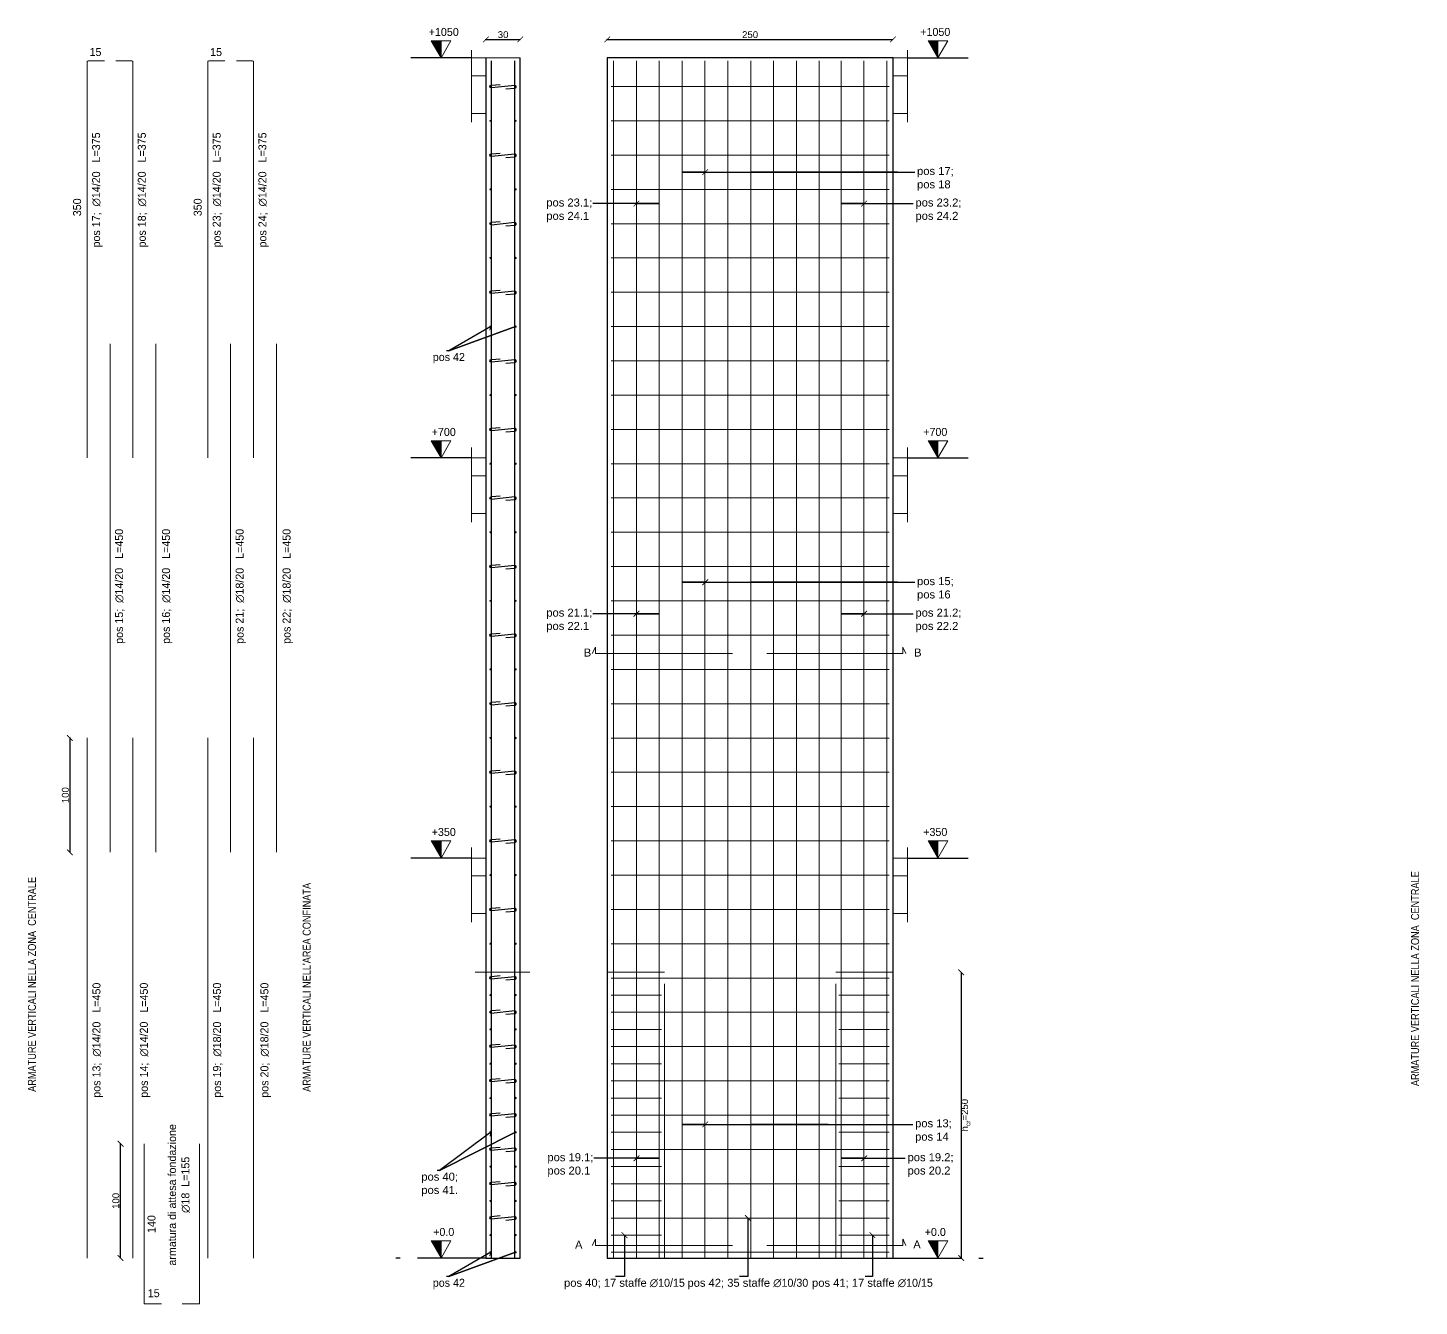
# Model space of a CAD drawing. Header units: millimetres. Extents: x 1415 to 3549, y 2194 to 4677.
# Drawn here: x 1704.51 to 1716.69, y 2315.48 to 2326.66 of the extents above; entities that cross this region are included whole.
import ezdxf
from ezdxf import colors
from ezdxf.entities.mleader import LeaderData, LeaderLine
from ezdxf.math import Vec2, Vec3

# ---------------------------------------------------------------- set-up
doc = ezdxf.new("R2010")
doc.units = ezdxf.units.MM
doc.linetypes.add('ACAD_ISO02W100', pattern=[15, 12, -3])
doc.layers.get('0').update_dxf_attribs({"plot": 0})
for name, color, linetype, lineweight in [('armature longitudinali', 5, 'Continuous', 9), ('Layer3', 7, 'Continuous', 15), ('Layer4', 7, 'Continuous', 15), ('quote', 252, 'Continuous', 5), ('Setti', 5, 'Continuous', 30), ('sezione', 18, 'ACAD_ISO02W100', 20), ('staffe', 10, 'Continuous', 9)]:
    doc.layers.add(name, color=color, linetype=linetype, lineweight=lineweight)
doc.layers.add('linea tratteggiata', color=221, linetype='ACAD_ISO02W100')
doc.styles.add('per i setti', font='ARIALN.TTF')
doc.styles.get("Standard").update_dxf_attribs({"font": 'arial.ttf'})
doc.dimstyles.new('quote c.a 2', dxfattribs={"dimtxt": 0.06, "dimasz": 0.05, "dimexe": 0.0005, "dimexo": 0.0015, "dimgap": 0.01, "dimtad": 2, "dimdec": 0, "dimlfac": 100, "dimzin": 0, "dimdsep": 46, "dimtxsty": 'Standard', "dimblk": 'ARCHTICK', "dimcen": 0, "dimclre": 252, "dimadec": 0, "dimazin": 2, "dimtfac": 1, "dimtdec": 0, "dimtofl": 0, "dimtmove": 0, "dimatfit": 3, "dimfxl": 0.0035, "dimfxlon": 1, "dimtolj": 1, "dimtzin": 0, "dimarcsym": 0})

# ---------------------------------------------------------------- blocks, each defined once
blk = doc.blocks.new('*U52')
at = {"layer": 'armature longitudinali'}
blk.add_lwpolyline([(0, -5.238), (0, 5.238)], dxfattribs=at)
blk = doc.blocks.new('*U53')
at = {"layer": 'Layer4', "color": 0, "linetype": 'ByBlock', "lineweight": -2, "transparency": 16777216}
for p in [(0, 0), (0.2, 0), (0.4, 0)]:
    blk.add_blockref('*U52', p, dxfattribs=at)
blk = doc.blocks.new('*U54')
at = {"layer": 'armature longitudinali'}
blk.add_lwpolyline([(0, -5.238), (0, 5.238)], dxfattribs=at)
blk = doc.blocks.new('*U55')
at = {"layer": 'Layer4', "color": 0, "linetype": 'ByBlock', "lineweight": -2, "transparency": 16777216}
for p in [(0, 0), (0.2, 0), (0.4, 0)]:
    blk.add_blockref('*U54', p, dxfattribs=at)
blk = doc.blocks.new('*U56')
at = {"layer": 'staffe'}
blk.add_lwpolyline([(-0.22, 0), (0.22, 0)], dxfattribs=at)
blk = doc.blocks.new('*U57')
at = {"layer": 'Layer4', "color": 0, "linetype": 'ByBlock', "lineweight": -2, "transparency": 16777216}
for p in [(0, 2.4), (0, 2.25), (0, 2.1), (0, 1.95), (0, 1.8), (0, 1.65), (0, 1.5), (0, 1.35), (0, 1.2), (0, 1.05), (0, 0.9), (0, 0.75), (0, 0.6), (0, 0.45), (0, 0.3), (0, 0.15), (0, 0)]:
    blk.add_blockref('*U56', p, dxfattribs=at)
blk = doc.blocks.new('*U58')
at = {"layer": 'staffe'}
blk.add_lwpolyline([(-0.22, 0), (0.22, 0)], dxfattribs=at)
blk = doc.blocks.new('*U59')
at = {"layer": 'Layer4', "color": 0, "linetype": 'ByBlock', "lineweight": -2, "transparency": 16777216}
for p in [(0, 2.4), (0, 2.25), (0, 2.1), (0, 1.95), (0, 1.8), (0, 1.65), (0, 1.5), (0, 1.35), (0, 1.2), (0, 1.05), (0, 0.9), (0, 0.75), (0, 0.6), (0, 0.45), (0, 0.3), (0, 0.15), (0, 0)]:
    blk.add_blockref('*U58', p, dxfattribs=at)
blk = doc.blocks.new('*U60')
at = {"layer": 'armature longitudinali'}
blk.add_lwpolyline([(0, -5.238), (0, 5.238)], dxfattribs=at)
blk = doc.blocks.new('*U61')
at = {"layer": 'Layer4', "color": 0, "linetype": 'ByBlock', "lineweight": -2, "transparency": 16777216}
for p in [(0, 0), (0.2, 0), (0.4, 0), (0.6, 0), (0.8, 0), (1, 0), (1.2, 0), (1.4, 0)]:
    blk.add_blockref('*U60', p, dxfattribs=at)
blk = doc.blocks.new('*U62')
at = {"layer": 'staffe'}
blk.add_lwpolyline([(-1.215, 0), (1.215, 0)], dxfattribs=at)
blk = doc.blocks.new('*U63')
at = {"layer": 'Layer4', "color": 0, "linetype": 'ByBlock', "lineweight": -2, "transparency": 16777216}
for p in [(0, 10.2), (0, 9.9), (0, 9.6), (0, 9.3), (0, 9), (0, 8.7), (0, 8.4), (0, 8.1), (0, 7.8), (0, 7.5), (0, 7.2), (0, 6.9), (0, 6.6), (0, 6.3), (0, 6), (0, 5.7), (0, 5.4), (0, 5.1), (0, 4.8), (0, 4.5), (0, 4.2), (0, 3.9), (0, 3.6), (0, 3.3), (0, 3), (0, 2.7), (0, 2.4), (0, 2.1), (0, 1.8), (0, 1.5), (0, 1.2), (0, 0.9), (0, 0.6), (0, 0.3), (0, 0)]:
    blk.add_blockref('*U62', p, dxfattribs=at)
blk = doc.blocks.new('*U88')
at = {"layer": 'armature longitudinali'}
h = blk.add_hatch(color=256, dxfattribs=at)
h.dxf.hatch_style = 1
h.paths.add_polyline_path([(-0.103, 0, 1), (-0.115, 0, 1)])
h = blk.add_hatch(color=256, dxfattribs=at)
h.dxf.hatch_style = 1
h.paths.add_polyline_path([(0.115, 0, 1), (0.103, 0, 1)])
for centre in [(-0.109, 0), (0.109, 0)]:
    blk.add_circle(centre, 0.00599, dxfattribs=at)
blk = doc.blocks.new('*U89')
at = {"layer": 'armature longitudinali', "color": 0, "linetype": 'ByBlock', "lineweight": -2, "transparency": 16777216}
for p in [(0, 10.2), (0, 9.9), (0, 9.6), (0, 9.3), (0, 9), (0, 8.7), (0, 8.4), (0, 8.1), (0, 7.8), (0, 7.5), (0, 7.2), (0, 6.9), (0, 6.6), (0, 6.3), (0, 6), (0, 5.7), (0, 5.4), (0, 5.1), (0, 4.8), (0, 4.5), (0, 4.2), (0, 3.9), (0, 3.6), (0, 3.3), (0, 3), (0, 2.7), (0, 2.4), (0, 2.1), (0, 1.8), (0, 1.5), (0, 1.2), (0, 0.9), (0, 0.6), (0, 0.3), (0, 0)]:
    blk.add_blockref('*U88', p, dxfattribs=at)
blk = doc.blocks.new('*U92')
at = {"layer": 'armature longitudinali'}
h = blk.add_hatch(color=256, dxfattribs=at)
h.dxf.hatch_style = 1
h.paths.add_polyline_path([(-0.103, 0, 1), (-0.115, 0, 1)])
h.paths.add_polyline_path([(0.115, 0, 1), (0.103, 0, 1)])
h = blk.add_hatch(color=256, dxfattribs=at)
h.dxf.hatch_style = 1
h.paths.add_polyline_path([(0.103, 0, 1), (0.115, 0, 1)])
for centre in [(-0.109, 0), (0.109, 0)]:
    blk.add_circle(centre, 0.00599, dxfattribs=at)
blk = doc.blocks.new('*U93')
at = {"layer": 'armature longitudinali', "color": 0, "linetype": 'ByBlock', "lineweight": -2, "transparency": 16777216}
for p in [(0, 2.4), (0, 2.25), (0, 2.1), (0, 1.95), (0, 1.8), (0, 1.65), (0, 1.5), (0, 1.35), (0, 1.2), (0, 1.05), (0, 0.9), (0, 0.75), (0, 0.6), (0, 0.45), (0, 0.3), (0, 0.15), (0, 0)]:
    blk.add_blockref('*U92', p, dxfattribs=at)
blk = doc.blocks.new('*U94')
at = {"layer": 'staffe', "lineweight": 30}
blk.add_lwpolyline([(0.024, -0.019), (0.103, -0.013, 1.019512), (0.103, 0.01), (-0.103, -0.011, -0.98032), (-0.103, 0.013), (-0.025, 0.019)], format="xyb", dxfattribs=at)
blk = doc.blocks.new('*U95')
at = {"layer": 'armature longitudinali', "color": 0, "linetype": 'ByBlock', "lineweight": -2, "transparency": 16777216}
for p in [(0, 2.1), (0, 1.8), (0, 1.5), (0, 1.2), (0, 0.9), (0, 0.6), (0, 0.3), (0, 0)]:
    blk.add_blockref('*U94', p, dxfattribs=at)
blk = doc.blocks.new('*U90')
at = {"layer": 'staffe', "lineweight": 30}
blk.add_lwpolyline([(0.024, -0.019), (0.103, -0.013, 1.019512), (0.103, 0.01), (-0.103, -0.011, -0.98032), (-0.103, 0.013), (-0.025, 0.019)], format="xyb", dxfattribs=at)
blk = doc.blocks.new('*U91')
at = {"layer": 'armature longitudinali', "color": 0, "linetype": 'ByBlock', "lineweight": -2, "transparency": 16777216}
for p in [(0, 7.2), (0, 6.6), (0, 6), (0, 5.4), (0, 4.8), (0, 4.2), (0, 3.6), (0, 3), (0, 2.4), (0, 1.8), (0, 1.2), (0, 0.6), (0, 0)]:
    blk.add_blockref('*U90', p, dxfattribs=at)
blk = doc.blocks.new('_ArchTick')
at = {"color": 0, "linetype": 'ByBlock', "const_width": 0.15}
blk.add_lwpolyline([(-0.5, -0.5), (0.5, 0.5)], dxfattribs=at)
blk = doc.blocks.new('*D96')
at = {"layer": 'Defpoints', "color": 0, "transparency": 16777216}
for p in [(1705.233, 2320.45), (1704.882, 2319.45), (1705.233, 2319.45)]:
    blk.add_point(p, dxfattribs=at)
at = {"layer": 'quote', "color": 252, "lineweight": -2, "transparency": 16777216}
for p, q in [((1704.886, 2320.45), (1704.882, 2320.45)), ((1704.886, 2319.45), (1704.882, 2319.45))]:
    blk.add_line(p, q, dxfattribs=at)
at = {"layer": 'quote', "color": 0, "linetype": 'Continuous', "lineweight": -2, "transparency": 16777216}
blk.add_line((1704.882, 2320.45), (1704.882, 2319.45), dxfattribs=at)
at = {"layer": 'quote', "color": 0, "lineweight": -2, "transparency": 16777216, "xscale": 0.05, "yscale": 0.05, "zscale": 0.05}
for p, rotation in [((1704.882, 2320.45), 90), ((1704.882, 2319.45), 270)]:
    blk.add_blockref('_ArchTick', p, dxfattribs=dict(at, rotation=rotation))
at = {"layer": 'quote', "color": 0, "transparency": 16777216, "insert": (1704.842, 2319.95), "char_height": 0.06, "attachment_point": 5, "rotation": 90}
blk.add_mtext('\\A1;100', dxfattribs=at)
blk = doc.blocks.new('*D116')
at = {"layer": 'Defpoints', "color": 0, "transparency": 16777216}
for p in [(1708.822, 2326.563), (1708.522, 2326.4), (1708.822, 2326.4)]:
    blk.add_point(p, dxfattribs=at)
at = {"layer": 'quote', "color": 252, "lineweight": -2, "transparency": 16777216}
for p, q in [((1708.522, 2326.56), (1708.522, 2326.564)), ((1708.822, 2326.56), (1708.822, 2326.564))]:
    blk.add_line(p, q, dxfattribs=at)
at = {"layer": 'quote', "color": 0, "linetype": 'Continuous', "lineweight": -2, "transparency": 16777216}
blk.add_line((1708.522, 2326.563), (1708.822, 2326.563), dxfattribs=at)
at = {"layer": 'quote', "color": 0, "lineweight": -2, "transparency": 16777216, "xscale": 0.05, "yscale": 0.05, "zscale": 0.05, "rotation": 180}
blk.add_blockref('_ArchTick', (1708.522, 2326.563), dxfattribs=at)
at = {"layer": 'quote', "color": 0, "lineweight": -2, "transparency": 16777216, "xscale": 0.05, "yscale": 0.05, "zscale": 0.05}
blk.add_blockref('_ArchTick', (1708.822, 2326.563), dxfattribs=at)
at = {"layer": 'quote', "color": 0, "transparency": 16777216, "insert": (1708.672, 2326.604), "char_height": 0.06, "attachment_point": 5}
blk.add_mtext('\\A1;30', dxfattribs=at)
blk = doc.blocks.new('*D117')
at = {"layer": 'Defpoints', "color": 0, "transparency": 16777216}
for p in [(1712.083, 2326.563), (1709.583, 2326.4), (1712.083, 2326.4)]:
    blk.add_point(p, dxfattribs=at)
at = {"layer": 'quote', "color": 252, "lineweight": -2, "transparency": 16777216}
for p, q in [((1709.583, 2326.56), (1709.583, 2326.564)), ((1712.083, 2326.56), (1712.083, 2326.564))]:
    blk.add_line(p, q, dxfattribs=at)
at = {"layer": 'quote', "color": 0, "linetype": 'Continuous', "lineweight": -2, "transparency": 16777216}
blk.add_line((1709.583, 2326.563), (1712.083, 2326.563), dxfattribs=at)
at = {"layer": 'quote', "color": 0, "lineweight": -2, "transparency": 16777216, "xscale": 0.05, "yscale": 0.05, "zscale": 0.05, "rotation": 180}
blk.add_blockref('_ArchTick', (1709.583, 2326.563), dxfattribs=at)
at = {"layer": 'quote', "color": 0, "lineweight": -2, "transparency": 16777216, "xscale": 0.05, "yscale": 0.05, "zscale": 0.05}
blk.add_blockref('_ArchTick', (1712.083, 2326.563), dxfattribs=at)
at = {"layer": 'quote', "color": 0, "transparency": 16777216, "insert": (1710.833, 2326.604), "char_height": 0.06, "attachment_point": 5}
blk.add_mtext('\\A1;250', dxfattribs=at)
blk = doc.blocks.new('*D118')
at = {"layer": 'Defpoints', "color": 0, "transparency": 16777216}
for p in [(1712.083, 2318.4), (1712.083, 2315.9), (1712.68, 2315.9)]:
    blk.add_point(p, dxfattribs=at)
at = {"layer": 'quote', "color": 252, "lineweight": -2, "transparency": 16777216}
for p, q in [((1712.676, 2318.4), (1712.68, 2318.4)), ((1712.676, 2315.9), (1712.68, 2315.9))]:
    blk.add_line(p, q, dxfattribs=at)
at = {"layer": 'quote', "color": 0, "linetype": 'Continuous', "lineweight": -2, "transparency": 16777216}
blk.add_line((1712.68, 2318.4), (1712.68, 2315.9), dxfattribs=at)
at = {"layer": 'quote', "color": 0, "lineweight": -2, "transparency": 16777216, "xscale": 0.05, "yscale": 0.05, "zscale": 0.05}
for p, rotation in [((1712.68, 2318.4), 90), ((1712.68, 2315.9), 270)]:
    blk.add_blockref('_ArchTick', p, dxfattribs=dict(at, rotation=rotation))
at = {"layer": 'quote', "color": 0, "transparency": 16777216, "insert": (1712.72, 2317.15), "char_height": 0.06, "attachment_point": 5, "rotation": 90}
blk.add_mtext('\\A1;h{\\H0.7x;\\S^ cr;}=250', dxfattribs=at)
blk = doc.blocks.new('*D991')
at = {"layer": 'Defpoints', "color": 0, "transparency": 16777216}
for p in [(1705.325, 2316.9), (1705.433, 2316.9), (1705.433, 2315.9)]:
    blk.add_point(p, dxfattribs=at)
at = {"layer": 'quote', "color": 252, "lineweight": -2, "transparency": 16777216}
for p, q in [((1705.328, 2316.9), (1705.324, 2316.9)), ((1705.328, 2315.9), (1705.324, 2315.9))]:
    blk.add_line(p, q, dxfattribs=at)
at = {"layer": 'quote', "color": 0, "linetype": 'Continuous', "lineweight": -2, "transparency": 16777216}
blk.add_line((1705.325, 2315.9), (1705.325, 2316.9), dxfattribs=at)
at = {"layer": 'quote', "color": 0, "lineweight": -2, "transparency": 16777216, "xscale": 0.05, "yscale": 0.05, "zscale": 0.05}
for p, rotation in [((1705.325, 2316.9), 90), ((1705.325, 2315.9), 270)]:
    blk.add_blockref('_ArchTick', p, dxfattribs=dict(at, rotation=rotation))
at = {"layer": 'quote', "color": 0, "transparency": 16777216, "insert": (1705.284, 2316.4), "char_height": 0.06, "attachment_point": 5, "rotation": 90}
blk.add_mtext('\\A1;100', dxfattribs=at)

msp = doc.modelspace()

# ---------------------------------------------------------------- hatches: boundary and pattern name
at = {"layer": 'Layer4'}
h = msp.add_hatch(color=0, dxfattribs=at)
h.dxf.hatch_style = 1
h.paths.add_polyline_path([(1708.1289, 2326.5502), (1708.0423, 2326.5502), (1708.1289, 2326.4002)])
h = msp.add_hatch(color=0, dxfattribs=at)
h.dxf.hatch_style = 1
h.paths.add_polyline_path([(1712.4767, 2326.5502), (1712.3901, 2326.5502), (1712.4767, 2326.4002)])
h = msp.add_hatch(color=0, dxfattribs=at)
h.dxf.hatch_style = 1
h.paths.add_polyline_path([(1708.1289, 2323.0502), (1708.0423, 2323.0502), (1708.1289, 2322.9002)])
h = msp.add_hatch(color=0, dxfattribs=at)
h.dxf.hatch_style = 1
h.paths.add_polyline_path([(1712.4767, 2323.0502), (1712.3901, 2323.0502), (1712.4767, 2322.9002)])
h = msp.add_hatch(color=0, dxfattribs=at)
h.dxf.hatch_style = 1
h.paths.add_polyline_path([(1708.1289, 2319.5502), (1708.0423, 2319.5502), (1708.1289, 2319.4002)])
h = msp.add_hatch(color=0, dxfattribs=at)
h.dxf.hatch_style = 1
h.paths.add_polyline_path([(1712.4767, 2319.5502), (1712.3901, 2319.5502), (1712.4767, 2319.4002)])
h = msp.add_hatch(color=0, dxfattribs=at)
h.dxf.hatch_style = 1
h.paths.add_polyline_path([(1708.1289, 2316.0502), (1708.0423, 2316.0502), (1708.1289, 2315.9002)])
h = msp.add_hatch(color=0, dxfattribs=at)
h.dxf.hatch_style = 1
h.paths.add_polyline_path([(1712.4767, 2316.0502), (1712.3901, 2316.0502), (1712.4767, 2315.9002)])

# ---------------------------------------------------------------- linework, layer by layer
at = {"layer": 'armature longitudinali'}
for points in [[(1705.0334, 2322.9002), (1705.0334, 2326.3631, -0.4142136), (1705.0468, 2326.3765), (1705.1834, 2326.3765)], [(1705.4334, 2322.9002), (1705.4334, 2326.3631, 0.4142136), (1705.4201, 2326.3765), (1705.2834, 2326.3765)], [(1706.0884, 2322.9002), (1706.0884, 2326.3631, -0.4142136), (1706.1017, 2326.3765), (1706.2384, 2326.3765)], [(1706.4884, 2322.9002), (1706.4884, 2326.3631, 0.4142136), (1706.4751, 2326.3765), (1706.3384, 2326.3765)]]:
    msp.add_lwpolyline(points, format="xyb", dxfattribs=at)
for points in [[(1708.5223, 2326.4002), (1708.8223, 2326.4002)], [(1712.0283, 2315.9002), (1712.0283, 2326.3765)], [(1705.2334, 2319.4503), (1705.2334, 2323.9002)], [(1705.6334, 2319.4503), (1705.6334, 2323.9002)], [(1706.2884, 2319.4503), (1706.2884, 2323.9002)], [(1706.6884, 2319.4503), (1706.6884, 2323.9002)], [(1705.0334, 2320.4503), (1705.0334, 2315.9002)], [(1705.4334, 2320.4503), (1705.4334, 2315.9002)], [(1706.0884, 2320.4503), (1706.0884, 2315.9002)], [(1706.4884, 2320.4503), (1706.4884, 2315.9002)], [(1705.5324, 2315.5002), (1705.5324, 2316.9002)], [(1706.0148, 2315.5002), (1706.0148, 2316.9002)], [(1705.5324, 2315.5002), (1705.6824, 2315.5002)], [(1706.0148, 2315.5002), (1705.8648, 2315.5002)]]:
    msp.add_lwpolyline(points, dxfattribs=at)
at = {"layer": 'armature longitudinali', "lineweight": 30}
for points in [[(1708.5693, 2315.9002), (1708.5693, 2326.3765)], [(1708.7753, 2315.9002), (1708.7753, 2326.3765)]]:
    msp.add_lwpolyline(points, dxfattribs=at)
at = {"layer": 'Layer3'}
for points in [[(1708.3943, 2326.2451), (1708.5223, 2326.2451)], [(1712.2113, 2326.2451), (1712.0833, 2326.2451)], [(1708.5223, 2325.9151), (1708.5223, 2325.9151), (1708.3943, 2325.9151)], [(1712.0833, 2325.9151), (1712.0833, 2325.9151), (1712.2113, 2325.9151)], [(1708.3943, 2322.9002), (1708.5223, 2322.9002)], [(1712.2113, 2322.9002), (1712.0833, 2322.9002)], [(1708.3943, 2322.7451), (1708.5223, 2322.7451)], [(1712.2113, 2322.7451), (1712.0833, 2322.7451)], [(1708.5223, 2322.4151), (1708.5223, 2322.4151), (1708.3943, 2322.4151)], [(1712.0833, 2322.4151), (1712.0833, 2322.4151), (1712.2113, 2322.4151)], [(1708.3943, 2319.4002), (1708.5223, 2319.4002)], [(1712.2113, 2319.4002), (1712.0833, 2319.4002)], [(1708.3943, 2319.2451), (1708.5223, 2319.2451)], [(1712.2113, 2319.2451), (1712.0833, 2319.2451)], [(1708.5223, 2318.9151), (1708.5223, 2318.9151), (1708.3943, 2318.9151)], [(1712.0833, 2318.9151), (1712.0833, 2318.9151), (1712.2113, 2318.9151)]]:
    msp.add_lwpolyline(points, dxfattribs=at)
at = {"layer": 'Layer4'}
for points in [[(1708.1289, 2326.4002), (1708.2155, 2326.5502), (1708.0423, 2326.5502)], [(1712.4767, 2326.4002), (1712.3901, 2326.5502), (1712.5633, 2326.5502)], [(1708.1289, 2322.9002), (1708.2155, 2323.0502), (1708.0423, 2323.0502)], [(1712.4767, 2322.9002), (1712.3901, 2323.0502), (1712.5633, 2323.0502)], [(1708.1289, 2319.4002), (1708.2155, 2319.5502), (1708.0423, 2319.5502)], [(1712.4767, 2319.4002), (1712.3901, 2319.5502), (1712.5633, 2319.5502)], [(1708.1289, 2315.9002), (1708.2155, 2316.0502), (1708.0423, 2316.0502)], [(1712.4767, 2315.9002), (1712.3901, 2316.0502), (1712.5633, 2316.0502)]]:
    msp.add_lwpolyline(points, close=True, dxfattribs=at)
for points in [[(1708.1289, 2326.4002), (1708.1289, 2326.5502)], [(1712.4767, 2326.4002), (1712.4767, 2326.5502)], [(1708.5223, 2326.4002), (1708.3943, 2326.4002), (1708.3943, 2326.4002)], [(1712.0833, 2326.4002), (1712.2113, 2326.4002), (1712.2113, 2326.4002)], [(1708.1289, 2322.9002), (1708.1289, 2323.0502)], [(1712.4767, 2322.9002), (1712.4767, 2323.0502)], [(1708.5223, 2322.9002), (1708.3943, 2322.9002), (1708.3943, 2322.9002)], [(1712.0833, 2322.9002), (1712.2113, 2322.9002), (1712.2113, 2322.9002)], [(1708.1289, 2319.4002), (1708.1289, 2319.5502)], [(1712.4767, 2319.4002), (1712.4767, 2319.5502)], [(1708.1289, 2315.9002), (1708.1289, 2316.0502)], [(1712.4767, 2315.9002), (1712.4767, 2316.0502)]]:
    msp.add_lwpolyline(points, dxfattribs=at)
at = {"layer": 'Layer4', "color": 251, "linetype": 'ACAD_ISO02W100', "ltscale": 0.2, "true_color": 0x636466}
msp.add_lwpolyline([(1708.9057, 2318.4002), (1708.4277, 2318.4002)], dxfattribs=at)
at = {"layer": 'Layer4', "color": 251, "linetype": 'ACAD_ISO02W100', "lineweight": 5, "ltscale": 0.2, "true_color": 0x636466}
for points in [[(1710.0833, 2315.9002), (1710.0833, 2318.4002), (1709.5833, 2318.4002)], [(1711.5833, 2315.9002), (1711.5833, 2318.4002), (1712.0833, 2318.4002)]]:
    msp.add_lwpolyline(points, dxfattribs=at)
at = {"layer": 'linea tratteggiata', "ltscale": 0.2}
for points in [[(1708.3943, 2326.4002), (1707.8635, 2326.4002)], [(1712.2113, 2326.4002), (1712.7421, 2326.4002)], [(1708.3943, 2322.9002), (1707.8635, 2322.9002)], [(1708.3943, 2322.9002), (1707.8635, 2322.9002)], [(1712.2113, 2322.9002), (1712.7421, 2322.9002)], [(1712.2113, 2322.9002), (1712.7421, 2322.9002)], [(1708.3943, 2319.4002), (1707.8635, 2319.4002)], [(1708.3943, 2319.4002), (1707.8635, 2319.4002)], [(1712.2113, 2319.4002), (1712.7421, 2319.4002)], [(1712.2113, 2319.4002), (1712.7421, 2319.4002)]]:
    msp.add_lwpolyline(points, dxfattribs=at)
at = {"layer": 'linea tratteggiata', "ltscale": 0.05}
for points in [[(1708.5223, 2315.9002), (1707.7326, 2315.9002)], [(1712.0833, 2315.9002), (1712.8729, 2315.9002)]]:
    msp.add_lwpolyline(points, dxfattribs=at)
at = {"layer": 'Setti', "lineweight": -2}
msp.add_lwpolyline([(1708.5223, 2326.4002), (1708.5223, 2315.9002), (1708.8223, 2315.9002), (1708.8223, 2326.4002)], dxfattribs=at)
at = {"layer": 'Setti'}
msp.add_lwpolyline([(1712.0833, 2315.9002), (1712.0833, 2326.4002), (1709.5833, 2326.4002), (1709.5833, 2315.9002), (1712.0833, 2315.9002)], dxfattribs=at)
at = {"layer": 'sezione', "ltscale": 0.1}
for p, q in [((1709.4522, 2321.1896), (1709.4794, 2321.2448)), ((1709.4794, 2321.2448), (1709.4794, 2321.1896)), ((1709.4794, 2321.1896), (1712.0833, 2321.1896)), ((1709.4794, 2316.0108), (1712.0833, 2316.011))]:
    msp.add_line(p, q, dxfattribs=at)
at = {"layer": 'sezione'}
for p, q in [((1712.1961, 2321.1898), (1712.169, 2321.2448)), ((1709.452, 2316.0104), (1709.4794, 2316.066)), ((1709.4794, 2316.066), (1709.4794, 2316.0108)), ((1712.1961, 2316.011), (1712.169, 2316.066))]:
    msp.add_line(p, q, dxfattribs=at)
at = {"layer": 'sezione', "ltscale": 0.2}
for points in [[(1708.3943, 2326.4678), (1708.3943, 2325.8378)], [(1712.2113, 2326.4678), (1712.2113, 2325.8378)], [(1708.3943, 2322.9929), (1708.3943, 2322.4929)], [(1708.3943, 2322.9678), (1708.3943, 2322.3378)], [(1712.2113, 2322.9929), (1712.2113, 2322.4929)], [(1712.2113, 2322.9678), (1712.2113, 2322.3378)], [(1712.0833, 2321.1898), (1712.1691, 2321.1898), (1712.169, 2321.2448), (1712.177, 2321.2285)], [(1708.3943, 2319.4929), (1708.3943, 2318.9929)], [(1708.3943, 2319.4678), (1708.3943, 2318.8378)], [(1712.2113, 2319.4929), (1712.2113, 2318.9929)], [(1712.2113, 2319.4678), (1712.2113, 2318.8378)], [(1712.0833, 2316.011), (1712.1691, 2316.011), (1712.169, 2316.066), (1712.177, 2316.0497)]]:
    msp.add_lwpolyline(points, dxfattribs=at)

# ---------------------------------------------------------------- block references
at = {"layer": 'armature longitudinali'}
for name, p in [('*U91', (1708.6721, 2318.9493)), ('*U89', (1708.6723, 2315.9503)), ('*U95', (1708.6719, 2316.2518)), ('*U93', (1708.6723, 2315.9503))]:
    msp.add_blockref(name, p, dxfattribs=at)
at = {"layer": 'Layer4'}
for name, p in [('*U53', (1709.6383, 2321.1383)), ('*U61', (1710.0383, 2321.1383)), ('*U55', (1711.6283, 2321.1383)), ('*U63', (1710.8333, 2315.9502)), ('*U57', (1709.8383, 2315.9502))]:
    msp.add_blockref(name, p, dxfattribs=at)
at = {"layer": 'Layer4', "xscale": -1}
msp.add_blockref('*U59', (1711.8283, 2315.9502), dxfattribs=at)

# ---------------------------------------------------------------- texts
at = {"layer": 'quote', "char_height": 0.07, "style": 'per i setti'}
for s, width, insert, attachment_point in [('\\pxqc;{\\fBahnschrift Light|b0|i0|c0|p34;+1050}', 0.313534, (1708.3093, 2326.6631), 3), ('\\pxqc;{\\fBahnschrift Light|b0|i0|c0|p34;+1050}', 0.313534, (1712.2962, 2326.6631), 1), ('\\pxqc;{\\fBahnschrift Light|b0|i0|c0|p34;15}', 0.944316, (1704.6336, 2326.4873), 1), ('\\pxqc;{\\fBahnschrift Light|b0|i0|c0|p34;15}', 0.944316, (1705.6886, 2326.4873), 1), ('\\pxqc;{\\fBahnschrift Light|b0|i0|c0|p34;+700}', 0.313534, (1708.3093, 2323.1631), 3), ('\\pxqc;{\\fBahnschrift Light|b0|i0|c0|p34;+700}', 0.313534, (1712.2962, 2323.1631), 1), ('\\pxqc;{\\fBahnschrift Light|b0|i0|c0|p34;+350}', 0.313534, (1708.3093, 2319.6631), 3), ('\\pxqc;{\\fBahnschrift Light|b0|i0|c0|p34;+350}', 0.313534, (1712.2962, 2319.6631), 1), ('\\pxqc;{\\fBahnschrift Light|b0|i0|c0|p34;+0.0}', 0.313534, (1708.3093, 2316.1631), 3), ('\\pxqc;{\\fBahnschrift Light|b0|i0|c0|p34;+0.0}', 0.313534, (1712.2962, 2316.1631), 1), ('\\pxqc;{\\fBahnschrift Light|b0|i0|c0|p34;15}', 0.944316, (1705.1433, 2315.6275), 1)]:
    msp.add_mtext_dynamic_manual_height_columns(s, width=width, gutter_width=12.5, heights=[0], dxfattribs=dict(at, insert=insert, attachment_point=attachment_point))
at = {"layer": 'quote', "char_height": 0.07, "attachment_point": 1, "rotation": 90, "style": 'per i setti'}
for s, width, insert in [('\\pxqc;{\\fBahnschrift Light|b0|i0|c0|p34;pos 17;  ∅14/20   L=375}', 1.248062, (1705.0761, 2324.6214)), ('\\pxqc;{\\fBahnschrift Light|b0|i0|c0|p34;pos 18;  ∅14/20   L=375}', 1.248062, (1705.4761, 2324.6214)), ('\\pxqc;{\\fBahnschrift Light|b0|i0|c0|p34;pos 23;  ∅14/20   L=375}', 1.248062, (1706.1311, 2324.6214)), ('\\pxqc;{\\fBahnschrift Light|b0|i0|c0|p34;pos 24;  ∅14/20   L=375}', 1.248062, (1706.5311, 2324.6214)), ('{\\fBahnschrift Light|b0|i0|c0|p34;350}', 0.220395, (1704.9099, 2325.0155)), ('{\\fBahnschrift Light|b0|i0|c0|p34;350}', 0.220395, (1705.9649, 2325.0155)), ('\\pxqc;{\\fBahnschrift Light|b0|i0|c0|p34;pos 15;  ∅14/20   L=450}', 1.248062, (1705.2769, 2321.1531)), ('\\pxqc;{\\fBahnschrift Light|b0|i0|c0|p34;pos 16;  ∅14/20   L=450}', 1.248062, (1705.6876, 2321.1531)), ('\\pxqc;{\\fBahnschrift Light|b0|i0|c0|p34;pos 21;  ∅18/20   L=450}', 1.248062, (1706.3319, 2321.1531)), ('\\pxqc;{\\fBahnschrift Light|b0|i0|c0|p34;pos 22;  ∅18/20   L=450}', 1.248062, (1706.7425, 2321.1531)), ('ARMATURE VERTICALI NELLA ZONA  CENTRALE', 1.941797, (1716.6156, 2317.4044)), ('ARMATURE VERTICALI NELLA ZONA  CENTRALE', 1.941797, (1704.5149, 2317.3543)), ("ARMATURE VERTICALI NELL'AREA CONFINATA", 1.833431, (1706.9186, 2317.3543)), ('{\\fBahnschrift Light|b0|i0|c0|p34;pos 13;  ∅14/20   L=450}', 1.18027, (1705.0792, 2317.3029)), ('{\\fBahnschrift Light|b0|i0|c0|p34;pos 14;  ∅14/20   L=450}', 1.18027, (1705.4939, 2317.3029)), ('{\\fBahnschrift Light|b0|i0|c0|p34;pos 19;  ∅18/20   L=450}', 1.18027, (1706.1341, 2317.3029)), ('{\\fBahnschrift Light|b0|i0|c0|p34;pos 20;  ∅18/20   L=450}', 1.18027, (1706.5488, 2317.3029)), ('{\\fBahnschrift Light|b0|i0|c0|p34;armatura di attesa fondazione\\P\\pxqc;∅18  L=155}', 1.414675, (1705.7405, 2315.8335)), ('\\pxqc;{\\fBahnschrift Light|b0|i0|c0|p34;140}', 0.944316, (1705.5609, 2315.7249))]:
    msp.add_mtext_dynamic_manual_height_columns(s, width=width, gutter_width=12.5, heights=[0], dxfattribs=dict(at, insert=insert))
at = {"layer": 'sezione', "char_height": 0.07, "attachment_point": 1}
for s, insert in [('B', (1709.378, 2321.2328)), ('B', (1712.2677, 2321.2328)), ('A', (1709.3011, 2316.0514)), ('A', (1712.2606, 2316.0537))]:
    msp.add_mtext_dynamic_manual_height_columns(s, width=40.648423, gutter_width=12.5, heights=[0], dxfattribs=dict(at, insert=insert))

# ---------------------------------------------------------------- dimensions: what is measured, and where the dimension line sits
at = {"layer": 'quote'}
for base, p1, p2, picture, middle in [((1708.8223, 2326.5635), (1708.5223, 2326.4002), (1708.8223, 2326.4002), '*D116', (1708.6723, 2326.6041)), ((1712.0833, 2326.5635), (1709.5833, 2326.4002), (1712.0833, 2326.4002), '*D117', (1710.8333, 2326.6041))]:
    dim = msp.add_linear_dim(base=base, p1=p1, p2=p2, dimstyle='quote c.a 2', dxfattribs=at)
    dim.commit()
    dim.dimension.update_dxf_attribs({"geometry": picture, "text_midpoint": middle})
for base, p1, p2, picture, middle in [((1704.8822, 2319.4503), (1705.2334, 2320.4503), (1705.2334, 2319.4503), '*D96', (1704.8415, 2319.9503)), ((1705.3248, 2316.9002), (1705.4334, 2315.9002), (1705.4334, 2316.9002), '*D991', (1705.2841, 2316.4002))]:
    dim = msp.add_linear_dim(base=base, p1=p1, p2=p2, angle=90, dimstyle='quote c.a 2', dxfattribs=at)
    dim.commit()
    dim.dimension.update_dxf_attribs({"geometry": picture, "text_midpoint": middle})
dim = msp.add_linear_dim(base=(1712.6796, 2315.9002), p1=(1712.0833, 2318.4002), p2=(1712.0833, 2315.9002), angle=90, text='h{\\H0.7x;\\S^ cr;}=<>', dimstyle='quote c.a 2', dxfattribs=at)
dim.commit()
dim.dimension.update_dxf_attribs({"geometry": '*D118', "text_midpoint": (1712.7202, 2317.1502)})

# ---------------------------------------------------------------- leaders
ml = msp.add_multileader_mtext('Standard', dxfattribs=at)
ml.set_content('pos 17;\\Ppos 18', color=256)
ml.set_leader_properties()
ml.set_arrow_properties(name='ARCHTICK')
ml.build(insert=Vec2(0, 0))
ml.multileader.update_dxf_attribs({"dogleg_length": 0.1523, "arrow_head_size": 0.05})
ctx = ml.context
ctx.base_point, ctx.char_height, ctx.arrow_head_size, ctx.landing_gap_size, ctx.plane_origin = Vec3(1712.2738, 2325.4015), 0.07, 0.05, 0.02, Vec3(1710.6415, 2325.0417)
notes = []
notes.append((ctx, [(0, (1, 1, 0), (1712.1216, 2325.4015), (1, 0), 0.1523, [(7, [(1710.4401, 2325.4015), (1710.2383, 2325.4015), (1710.6401, 2325.4015), (1712.1216, 2325.4015), (1712.1216, 2325.4015), (1712.1216, 2325.4015), (1712.1216, 2325.4015), (1712.1216, 2325.4015), (1710.8383, 2325.4015), (1711.0383, 2325.4015), (1711.2383, 2325.4015), (1711.4383, 2325.4015)], 0, [])])]))
ctx.mtext.insert, ctx.mtext.flow_direction = Vec3(1712.2938, 2325.4462), 5
ml = msp.add_multileader_mtext('Standard', dxfattribs=at)
ml.set_content('pos 23.1;\\Ppos 24.1', color=256)
ml.set_leader_properties()
ml.set_arrow_properties(name='ARCHTICK')
ml.build(insert=Vec2(0, 0))
ml.multileader.update_dxf_attribs({"dogleg_length": 0.03, "arrow_head_size": 0.05})
ctx = ml.context
ctx.base_point, ctx.char_height, ctx.arrow_head_size, ctx.landing_gap_size, ctx.plane_origin = Vec3(1709.03, 2325.1259), 0.07, 0.05, 0.02, Vec3(1709.6369, 2324.7661)
notes.append((ctx, [(1, (1, 1, 0), (1709.4992, 2325.1259), (-1, 0), 0.042, [(0, [(1709.8383, 2325.1259), (1710.0401, 2325.1259), (1709.6383, 2325.1259), (1709.4992, 2325.1259)], 0, [])])]))
ctx.mtext.insert, ctx.mtext.width, ctx.mtext.defined_height, ctx.mtext.flow_direction = Vec3(1709.05, 2325.1706), 0.404243, 0.1797, 5
ml = msp.add_multileader_mtext('Standard', dxfattribs=at)
ml.set_content('pos 23.2;\\Ppos 24.2', color=256)
ml.set_leader_properties()
ml.set_arrow_properties(name='ARCHTICK')
ml.build(insert=Vec2(0, 0))
ml.multileader.update_dxf_attribs({"dogleg_length": 0.03, "arrow_head_size": 0.05})
ctx = ml.context
ctx.base_point, ctx.char_height, ctx.arrow_head_size, ctx.landing_gap_size, ctx.plane_origin = Vec3(1712.2597, 2325.1259), 0.07, 0.05, 0.02, Vec3(1712.0315, 2324.7661)
notes.append((ctx, [(1, (1, 1, 0), (1712.2213, 2325.1259), (1, 0), 0.0385, [(0, [(1711.8301, 2325.1259), (1711.6283, 2325.1259), (1712.0301, 2325.1259), (1712.2213, 2325.1259)], 0, [])])]))
ctx.mtext.insert, ctx.mtext.flow_direction = Vec3(1712.2797, 2325.1706), 5
ml = msp.add_multileader_mtext('Standard', dxfattribs=at)
ml.set_content('{\\fBahnschrift Light|b0|i0|c0|p34;pos 42}', color=256)
ml.set_leader_properties()
ml.set_arrow_properties(name='ARCHTICK')
ml.build(insert=Vec2(0, 0))
ml.multileader.update_dxf_attribs({"text_attachment_direction": 1, "dogleg_length": 0.1523, "arrow_head_size": 0.05})
ctx = ml.context
ctx.base_point, ctx.char_height, ctx.arrow_head_size, ctx.landing_gap_size, ctx.plane_origin = Vec3(1708.1973, 2323.7075), 0.07, 0.05, 0.02, Vec3(1708.5633, 2324.0503)
ctx.text_align_type = 1
notes.append((ctx, [(0, (1, 1, 0), (1708.1973, 2323.8386), (-1, 0), 0.021, [(6, [(1708.5633, 2324.0503), (1708.1973, 2323.8386), (1708.7812, 2324.0503)], 0, [])])]))
ctx.mtext.insert, ctx.mtext.width, ctx.mtext.defined_height, ctx.mtext.alignment, ctx.mtext.flow_direction = Vec3(1708.1973, 2323.8186), 1.062403, 0.0739, 2, 5
ml = msp.add_multileader_mtext('Standard', dxfattribs=at)
ml.set_content('pos 15;\\Ppos 16', color=256)
ml.set_leader_properties()
ml.set_arrow_properties(name='ARCHTICK')
ml.build(insert=Vec2(0, 0))
ml.multileader.update_dxf_attribs({"dogleg_length": 0.1523, "arrow_head_size": 0.05})
ctx = ml.context
ctx.base_point, ctx.char_height, ctx.arrow_head_size, ctx.landing_gap_size, ctx.plane_origin = Vec3(1712.2738, 2321.8132), 0.07, 0.05, 0.02, Vec3(1710.6415, 2321.4534)
notes.append((ctx, [(0, (1, 1, 0), (1712.1216, 2321.8132), (1, 0), 0.1523, [(7, [(1710.4401, 2321.8132), (1710.2383, 2321.8132), (1710.6401, 2321.8132), (1712.1216, 2321.8132), (1712.1216, 2321.8132), (1712.1216, 2321.8132), (1712.1216, 2321.8132), (1712.1216, 2321.8132), (1710.8383, 2321.8132), (1711.0383, 2321.8132), (1711.2383, 2321.8132), (1711.4383, 2321.8132)], 0, [])])]))
ctx.mtext.insert, ctx.mtext.flow_direction = Vec3(1712.2938, 2321.8579), 5
ml = msp.add_multileader_mtext('Standard', dxfattribs=at)
ml.set_content('pos 21.1;\\Ppos 22.1', color=256)
ml.set_leader_properties()
ml.set_arrow_properties(name='ARCHTICK')
ml.build(insert=Vec2(0, 0))
ml.multileader.update_dxf_attribs({"dogleg_length": 0.03, "arrow_head_size": 0.05})
ctx = ml.context
ctx.base_point, ctx.char_height, ctx.arrow_head_size, ctx.landing_gap_size, ctx.plane_origin = Vec3(1709.03, 2321.5376), 0.07, 0.05, 0.02, Vec3(1709.6369, 2321.1778)
notes.append((ctx, [(1, (1, 1, 0), (1709.4992, 2321.5376), (-1, 0), 0.042, [(0, [(1709.8383, 2321.5376), (1710.0401, 2321.5376), (1709.6383, 2321.5376), (1709.4992, 2321.5376)], 0, [])])]))
ctx.mtext.insert, ctx.mtext.width, ctx.mtext.defined_height, ctx.mtext.flow_direction = Vec3(1709.05, 2321.5823), 0.404243, 0.1797, 5
ml = msp.add_multileader_mtext('Standard', dxfattribs=at)
ml.set_content('pos 21.2;\\Ppos 22.2', color=256)
ml.set_leader_properties()
ml.set_arrow_properties(name='ARCHTICK')
ml.build(insert=Vec2(0, 0))
ml.multileader.update_dxf_attribs({"dogleg_length": 0.03, "arrow_head_size": 0.05})
ctx = ml.context
ctx.base_point, ctx.char_height, ctx.arrow_head_size, ctx.landing_gap_size, ctx.plane_origin = Vec3(1712.2597, 2321.5376), 0.07, 0.05, 0.02, Vec3(1712.0315, 2321.1778)
notes.append((ctx, [(1, (1, 1, 0), (1712.2213, 2321.5376), (1, 0), 0.0385, [(0, [(1711.8301, 2321.5376), (1711.6283, 2321.5376), (1712.0301, 2321.5376), (1712.2213, 2321.5376)], 0, [])])]))
ctx.mtext.insert, ctx.mtext.flow_direction = Vec3(1712.2797, 2321.5823), 5
ml = msp.add_multileader_mtext('Standard', dxfattribs=at)
ml.set_content('pos 13;\\Ppos 14', color=256)
ml.set_leader_properties()
ml.set_arrow_properties(name='ARCHTICK')
ml.build(insert=Vec2(0, 0))
ml.multileader.update_dxf_attribs({"dogleg_length": 0.1523, "arrow_head_size": 0.05})
ctx = ml.context
ctx.base_point, ctx.char_height, ctx.arrow_head_size, ctx.landing_gap_size, ctx.plane_origin = Vec3(1712.2567, 2317.0692), 0.07, 0.05, 0.02, Vec3(1710.6415, 2316.7093)
notes.append((ctx, [(0, (1, 1, 0), (1711.5919, 2317.0692), (1, 0), 0.6648, [(7, [(1710.4401, 2317.0692), (1710.2383, 2317.0692), (1710.6401, 2317.0692), (1711.515, 2317.0692), (1711.515, 2317.0692), (1711.515, 2317.0692), (1711.515, 2317.0692), (1711.515, 2317.0692), (1710.8383, 2317.0692), (1711.0383, 2317.0692), (1711.2383, 2317.0692), (1711.4383, 2317.0692)], 0, [])])]))
ctx.mtext.insert, ctx.mtext.width, ctx.mtext.defined_height, ctx.mtext.flow_direction = Vec3(1712.2767, 2317.1139), 0.319581, 0.1015, 5
ml = msp.add_multileader_mtext('Standard', dxfattribs=at)
ml.set_content('pos 40; \\Ppos 41. ', color=256)
ml.set_leader_properties()
ml.set_arrow_properties(name='ARCHTICK')
ml.build(insert=Vec2(0, 0))
ml.multileader.update_dxf_attribs({"text_attachment_direction": 1, "dogleg_length": 0.1523, "arrow_head_size": 0.05})
ctx = ml.context
ctx.base_point, ctx.char_height, ctx.arrow_head_size, ctx.landing_gap_size, ctx.plane_origin = Vec3(1708.1169, 2316.4202), 0.07, 0.05, 0.02, Vec3(1708.5633, 2317.0003)
ctx.text_align_type = 1
notes.append((ctx, [(0, (1, 1, 0), (1708.1169, 2316.6669), (-1, 0), 0.021, [(6, [(1708.5633, 2317.0003), (1708.1169, 2316.6669), (1708.7812, 2317.0003)], 0, [])])]))
ctx.mtext.insert, ctx.mtext.width, ctx.mtext.defined_height, ctx.mtext.alignment, ctx.mtext.flow_direction = Vec3(1708.1169, 2316.6469), 0.337712, 0.0739, 2, 5
ml = msp.add_multileader_mtext('Standard', dxfattribs=at)
ml.set_content('pos 19.1;\\Ppos 20.1', color=256)
ml.set_leader_properties()
ml.set_arrow_properties(name='ARCHTICK')
ml.build(insert=Vec2(0, 0))
ml.multileader.update_dxf_attribs({"dogleg_length": 0.03, "arrow_head_size": 0.05})
ctx = ml.context
ctx.base_point, ctx.char_height, ctx.arrow_head_size, ctx.landing_gap_size, ctx.plane_origin = Vec3(1709.0397, 2316.7725), 0.07, 0.05, 0.02, Vec3(1709.6369, 2316.4127)
notes.append((ctx, [(1, (1, 1, 0), (1709.5067, 2316.7725), (-1, 0), 0.0398, [(0, [(1709.8383, 2316.7725), (1710.0401, 2316.7725), (1709.6383, 2316.7725), (1709.5067, 2316.7725)], 0, [])])]))
ctx.mtext.insert, ctx.mtext.flow_direction = Vec3(1709.0597, 2316.8172), 5
ml = msp.add_multileader_mtext('Standard', dxfattribs=at)
ml.set_content('pos 19.2;\\Ppos 20.2', color=256)
ml.set_leader_properties()
ml.set_arrow_properties(name='ARCHTICK')
ml.build(insert=Vec2(0, 0))
ml.multileader.update_dxf_attribs({"dogleg_length": 0.03, "arrow_head_size": 0.05})
ctx = ml.context
ctx.base_point, ctx.char_height, ctx.arrow_head_size, ctx.landing_gap_size, ctx.plane_origin = Vec3(1712.1906, 2316.7725), 0.07, 0.05, 0.02, Vec3(1712.0315, 2316.4127)
notes.append((ctx, [(1, (1, 1, 0), (1712.134, 2316.7725), (1, 0), 0.0566, [(0, [(1711.8301, 2316.7725), (1711.6283, 2316.7725), (1712.0301, 2316.7725), (1712.134, 2316.7725)], 0, [])])]))
ctx.mtext.insert, ctx.mtext.width, ctx.mtext.flow_direction = Vec3(1712.2106, 2316.8172), 0.405743, 5
ml = msp.add_multileader_mtext('Standard', dxfattribs=at)
ml.set_content('{\\H2.33333x;pos 42; 35 staffe \\fBahnschrift Light|b0|i0|c0|p34;∅10/30 \\H0.42857x;  }', color=256)
ml.set_leader_properties()
ml.set_arrow_properties(name='ARCHTICK')
ml.build(insert=Vec2(0, 0))
ml.multileader.update_dxf_attribs({"text_attachment_direction": 1, "dogleg_length": 0.1523, "arrow_head_size": 0.05})
ctx = ml.context
ctx.base_point, ctx.char_height, ctx.arrow_head_size, ctx.landing_gap_size, ctx.plane_origin = Vec3(1710.8133, 2315.6009), 0.03, 0.05, 0.02, Vec3(1710.8133, 2316.2502)
ctx.text_align_type = 1
notes.append((ctx, [(1, (1, 1, 0), (1710.8133, 2315.7386), (-1, 0), 0.074, [(0, [(1710.8133, 2316.2502), (1710.8133, 2315.7386)], 0, [])])]))
ctx.mtext.insert, ctx.mtext.alignment, ctx.mtext.flow_direction = Vec3(1710.8133, 2315.7186), 2, 5
ml = msp.add_multileader_mtext('Standard', dxfattribs=at)
ml.set_content('{\\H2.33333x;pos 40; 17 staffe \\fBahnschrift Light|b0|i0|c0|p34;∅10/15\\H0.42857x;   }', color=256)
ml.set_leader_properties()
ml.set_arrow_properties(name='ARCHTICK')
ml.build(insert=Vec2(0, 0))
ml.multileader.update_dxf_attribs({"text_attachment_direction": 1, "dogleg_length": 0.1523, "arrow_head_size": 0.05})
ctx = ml.context
ctx.base_point, ctx.char_height, ctx.arrow_head_size, ctx.landing_gap_size, ctx.plane_origin = Vec3(1709.7338, 2315.6009), 0.03, 0.05, 0.02, Vec3(1709.7338, 2316.1002)
ctx.text_align_type = 1
notes.append((ctx, [(1, (1, 1, 0), (1709.7338, 2315.7386), (-1, 0), 0.0772, [(0, [(1709.7338, 2316.1002), (1709.7338, 2315.7386)], 0, [])])]))
ctx.mtext.insert, ctx.mtext.alignment, ctx.mtext.flow_direction = Vec3(1709.7338, 2315.7186), 2, 5
ml = msp.add_multileader_mtext('Standard', dxfattribs=at)
ml.set_content('{\\H2.33333x;pos 41; 17 staffe \\fBahnschrift Light|b0|i0|c0|p34;∅10/15\\H0.42857x;   }', color=256)
ml.set_leader_properties()
ml.set_arrow_properties(name='ARCHTICK')
ml.build(insert=Vec2(0, 0))
ml.multileader.update_dxf_attribs({"text_attachment_direction": 1, "dogleg_length": 0.1523, "arrow_head_size": 0.05})
ctx = ml.context
ctx.base_point, ctx.char_height, ctx.arrow_head_size, ctx.landing_gap_size, ctx.plane_origin = Vec3(1711.9034, 2315.6009), 0.03, 0.05, 0.02, Vec3(1711.7511, 2316.1002)
ctx.text_align_type = 1
notes.append((ctx, [(1, (1, 1, 0), (1711.9034, 2315.7386), (-1, 0), 0.0637, [(0, [(1711.9034, 2316.1002), (1711.9034, 2315.7386)], 0, [])])]))
ctx.mtext.insert, ctx.mtext.alignment, ctx.mtext.flow_direction = Vec3(1711.9034, 2315.7186), 2, 5
ml = msp.add_multileader_mtext('Standard', dxfattribs=at)
ml.set_content('{\\fBahnschrift Light|b0|i0|c0|p34;pos 42}', color=256)
ml.set_leader_properties()
ml.set_arrow_properties(name='ARCHTICK')
ml.build(insert=Vec2(0, 0))
ml.multileader.update_dxf_attribs({"text_attachment_direction": 1, "dogleg_length": 0.1523, "arrow_head_size": 0.05})
ctx = ml.context
ctx.base_point, ctx.char_height, ctx.arrow_head_size, ctx.landing_gap_size, ctx.plane_origin = Vec3(1708.1973, 2315.6075), 0.07, 0.05, 0.02, Vec3(1708.5633, 2315.9503)
ctx.text_align_type = 1
notes.append((ctx, [(0, (1, 1, 0), (1708.1973, 2315.7386), (-1, 0), 0.021, [(6, [(1708.5633, 2315.9503), (1708.1973, 2315.7386), (1708.7812, 2315.9503)], 0, [])])]))
ctx.mtext.insert, ctx.mtext.width, ctx.mtext.defined_height, ctx.mtext.alignment, ctx.mtext.flow_direction = Vec3(1708.1973, 2315.7186), 1.062403, 0.0739, 2, 5
for ctx, leaders in notes:
    for number, flags, end, landing, length, lines in leaders:
        leader = LeaderData()
        leader.index, (leader.has_last_leader_line, leader.has_dogleg_vector, leader.attachment_direction) = number, flags
        leader.last_leader_point, leader.dogleg_vector, leader.dogleg_length = Vec3(end), Vec3(landing), length
        for number, points, colour, breaks in lines:
            line = LeaderLine()
            line.index, line.vertices, line.color, line.breaks = number, Vec3.list(points), colors.encode_raw_color(colour), breaks
            leader.lines.append(line)
        ctx.leaders.append(leader)

doc.saveas('drawing.dxf')
